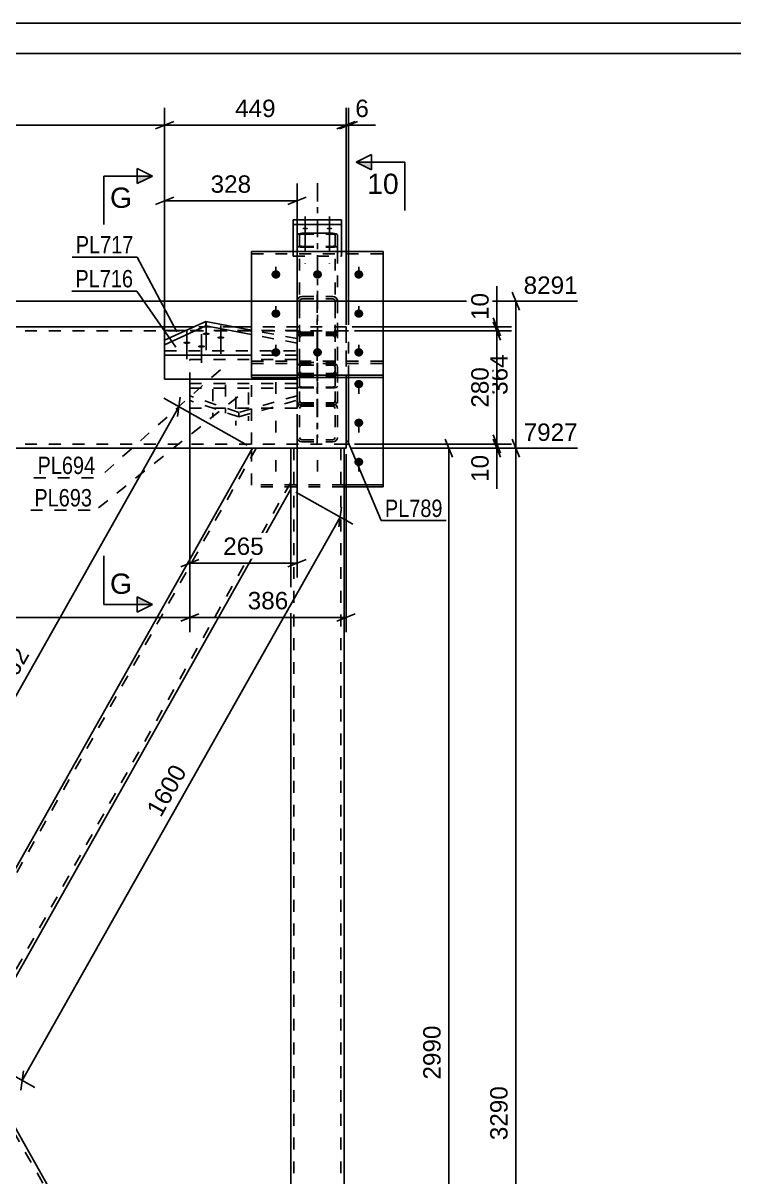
# Model space of a CAD drawing. Header units: millimetres. Extents: x -424 to 417, y -243 to 351.
# Drawn here: x -197.1 to -80, y 161 to 351.2 of the extents above; entities that cross this region are included whole.
import ezdxf

# ---------------------------------------------------------------- set-up
doc = ezdxf.new("R2010")
doc.units = ezdxf.units.MM
doc.linetypes.add('DXK_LINE_DOT2', pattern=[3.9198, 1.9599, -1.9599])
doc.linetypes.add('DXK_LINE_DOT3', pattern=[5.9187, 2.979, -0.9799, 0.9799, -0.9799])
doc.styles.add('Arial', font='ARIAL.TTF', dxfattribs={"height": 0.2})
doc.styles.add('Arial Narrow', font='ARIALN.TTF', dxfattribs={"height": 0.2})

# ---------------------------------------------------------------- blocks, each defined once
blk = doc.blocks.new('Unknown-284935898-1134')
at = {"color": 5, "linetype": 'Continuous'}
for p, q in [((416.53, 351.23), (-424.47, 351.23)), ((411.53, 346.23), (-419.47, 346.23))]:
    blk.add_line(p, q, dxfattribs=at)
blk = doc.blocks.new('Part-284935898-2980 - 2944')
at = {"color": 7, "linetype": 'DXK_LINE_DOT2'}
for p, q in [((-143.89, 300.47), (-143.89, 281.81)), ((-143.49, 300.47), (-143.89, 300.47)), ((-143.49, 292.81), (-143.49, 300.47))]:
    blk.add_line(p, q, dxfattribs=at)
at = {"color": 2, "linetype": 'Continuous'}
for p, q in [((-143.49, 292.81), (-143.49, 281.81)), ((-143.49, 281.81), (-143.89, 281.81))]:
    blk.add_line(p, q, dxfattribs=at)
blk = doc.blocks.new('Part-284935898-3042 - 2944')
at = {"color": 7, "linetype": 'DXK_LINE_DOT2'}
for p, q in [((-271.96, 281.14), (-271.96, 301.14)), ((-260.63, 301.14), (-271.96, 301.14)), ((-162.26, 301.14), (-168.97, 301.14)), ((-143.89, 301.14), (-159.46, 301.14)), ((-143.89, 301.14), (-143.89, 292.81)), ((-143.89, 300.47), (-271.96, 300.47)), ((-143.89, 281.81), (-271.96, 281.81)), ((-143.89, 281.81), (-143.89, 281.86))]:
    blk.add_line(p, q, dxfattribs=at)
at = {"color": 2, "linetype": 'Continuous'}
for p, q in [((-168.97, 301.14), (-260.63, 301.14)), ((-159.46, 301.14), (-162.26, 301.14)), ((-143.89, 292.81), (-143.89, 281.14)), ((-143.89, 281.14), (-271.96, 281.14))]:
    blk.add_line(p, q, dxfattribs=at)
blk = doc.blocks.new('Part-284935898-3169 - 2944')
at = {"color": 7, "linetype": 'DXK_LINE_DOT3'}
blk.add_line((-148.63, 306.41), (-148.63, 293.15), dxfattribs=at)
at = {"color": 7, "linetype": 'DXK_LINE_DOT2'}
for p, q in [((-151.9, 305.66), (-151.96, 305.37)), ((-151.96, 305.37), (-151.96, 293.87)), ((-151.72, 305.9), (-151.9, 305.66)), ((-151.46, 306.07), (-151.72, 305.9)), ((-151.56, 305.37), (-151.53, 305.52)), ((-151.56, 305.37), (-151.56, 293.87)), ((-151.53, 305.52), (-151.44, 305.64)), ((-151.16, 306.12), (-151.46, 306.07)), ((-151.44, 305.64), (-151.31, 305.72)), ((-151.31, 305.72), (-151.16, 305.75)), ((-151.16, 306.12), (-146.09, 306.12)), ((-151.16, 305.75), (-146.09, 305.75)), ((-145.79, 306.07), (-146.09, 306.12)), ((-146.09, 305.75), (-145.94, 305.72)), ((-145.94, 305.72), (-145.81, 305.64)), ((-145.81, 305.64), (-145.72, 305.52)), ((-145.53, 305.9), (-145.79, 306.07)), ((-145.72, 305.52), (-145.69, 305.37)), ((-145.69, 305.37), (-145.69, 293.87)), ((-145.35, 305.66), (-145.53, 305.9)), ((-145.29, 305.37), (-145.35, 305.66)), ((-145.29, 305.37), (-145.29, 293.87)), ((-151.96, 300.61), (-151.9, 300.32)), ((-151.53, 300.47), (-151.56, 300.61)), ((-145.69, 300.61), (-145.72, 300.47)), ((-145.35, 300.32), (-145.29, 300.61)), ((-151.96, 299.26), (-151.9, 299.59)), ((-151.9, 300.32), (-151.72, 300.08)), ((-151.72, 300.08), (-151.46, 299.92)), ((-151.53, 299.43), (-151.56, 299.26)), ((-151.44, 300.35), (-151.53, 300.47)), ((-151.44, 299.56), (-151.53, 299.43)), ((-151.46, 300.05), (-151.16, 300.11)), ((-151.46, 299.92), (-151.16, 299.86)), ((-151.31, 300.26), (-151.44, 300.35)), ((-151.31, 299.66), (-151.44, 299.56)), ((-151.16, 300.24), (-151.31, 300.26)), ((-151.16, 299.69), (-151.31, 299.66)), ((-151.16, 300.24), (-146.09, 300.24)), ((-151.16, 300.11), (-146.09, 300.11)), ((-151.16, 299.86), (-146.09, 299.86)), ((-151.16, 299.69), (-146.09, 299.69)), ((-145.94, 300.26), (-146.09, 300.24)), ((-146.09, 300.11), (-145.79, 300.05)), ((-146.09, 299.86), (-145.79, 299.92)), ((-145.94, 299.66), (-146.09, 299.69)), ((-145.81, 300.35), (-145.94, 300.26)), ((-145.81, 299.56), (-145.94, 299.66)), ((-145.72, 300.47), (-145.81, 300.35)), ((-145.72, 299.43), (-145.81, 299.56)), ((-145.79, 299.92), (-145.53, 300.08)), ((-145.69, 299.26), (-145.72, 299.43)), ((-145.53, 300.08), (-145.35, 300.32)), ((-145.35, 299.59), (-145.29, 299.26)), ((-151.9, 293.54), (-151.96, 293.87)), ((-151.56, 293.87), (-151.53, 293.71)), ((-151.53, 293.71), (-151.44, 293.57)), ((-151.16, 293.02), (-151.46, 293.08)), ((-151.44, 293.57), (-151.31, 293.48)), ((-151.31, 293.48), (-151.16, 293.44)), ((-151.16, 293.44), (-146.09, 293.44)), ((-151.16, 293.02), (-146.09, 293.02)), ((-146.09, 293.44), (-145.94, 293.48)), ((-145.79, 293.08), (-146.09, 293.02)), ((-145.94, 293.48), (-145.81, 293.57)), ((-145.81, 293.57), (-145.72, 293.71)), ((-145.72, 293.71), (-145.69, 293.87)), ((-145.29, 293.87), (-145.35, 293.54))]:
    blk.add_line(p, q, dxfattribs=at)
for centre, start, end in [((-151.12, 299.29), 114.32, 159.2417), ((-146.13, 299.29), 20.7584, 65.6801), ((-151.12, 293.84), 200.7584, 245.6801), ((-146.13, 293.84), 294.32, 339.2417)]:
    blk.add_arc(centre, 0.827, start, end, dxfattribs=at)
blk = doc.blocks.new('Part-284935898-6415 - 2944')
at = {"color": 2, "linetype": 'Continuous'}
for p, q in [((-144.62, 318.8), (-152.62, 318.8)), ((-152.62, 318.8), (-152.62, 313.54)), ((-152.62, 318.04), (-144.62, 318.04)), ((-144.62, 318.8), (-144.62, 313.54))]:
    blk.add_line(p, q, dxfattribs=at)
at = {"color": 7, "linetype": 'DXK_LINE_DOT2'}
for p, q in [((-152.62, 313.55), (-144.62, 313.55)), ((-152.62, 313.54), (-152.62, 312.79)), ((-152.62, 312.79), (-144.62, 312.79)), ((-144.62, 313.54), (-144.62, 312.79))]:
    blk.add_line(p, q, dxfattribs=at)
blk = doc.blocks.new('Part-284935898-6417 - 2944')
at = {"color": 7, "linetype": 'DXK_LINE_DOT2'}
blk.add_line((-262.21, 281.14), (-153.02, 87.48), dxfattribs=at)
at = {"color": 2, "linetype": 'Continuous'}
blk.add_line((-205.41, 181.47), (-153.87, 90.06), dxfattribs=at)
blk = doc.blocks.new('Part-284935898-6390 - 2944')
at = {"color": 2, "linetype": 'Continuous'}
for p, q in [((-159.32, 281.14), (-210.46, 190.43)), ((-153.02, 281.14), (-153.02, 274.38)), ((-153.02, 274.38), (-205.41, 181.47)), ((-205.41, 181.47), (-210.46, 190.43))]:
    blk.add_line(p, q, dxfattribs=at)
at = {"color": 7, "linetype": 'DXK_LINE_DOT2'}
for p, q in [((-158.7, 281.14), (-210.15, 189.89)), ((-153.02, 281.14), (-159.32, 281.14)), ((-153.02, 275.47), (-205.71, 182.02)), ((-205.71, 182.02), (-205.74, 182.06))]:
    blk.add_line(p, q, dxfattribs=at)
blk = doc.blocks.new('Part-284935898-3150 - 2944')
at = {"color": 2, "linetype": 'Continuous'}
for p, q in [((-173.8, 298.93), (-167.02, 302.03)), ((-167.02, 301.28), (-173.8, 298.18)), ((-159.46, 300.61), (-167.02, 302.03)), ((-167.02, 302.03), (-167.02, 301.28)), ((-159.46, 299.86), (-167.02, 301.28)), ((-173.8, 296.45), (-173.8, 298.93)), ((-159.46, 296.45), (-173.8, 296.45))]:
    blk.add_line(p, q, dxfattribs=at)
at = {"color": 7, "linetype": 'DXK_LINE_DOT2'}
for p, q in [((-151.96, 299.21), (-159.46, 300.61)), ((-151.96, 298.45), (-159.46, 299.86)), ((-151.96, 299.21), (-151.96, 296.45)), ((-173.8, 297.21), (-151.96, 297.21)), ((-151.96, 296.45), (-159.46, 296.45))]:
    blk.add_line(p, q, dxfattribs=at)
blk = doc.blocks.new('Part-284935898-6416 - 2944')
at = {"color": 7, "linetype": 'DXK_LINE_DOT2'}
for p, q in [((-144.22, 281.14), (-153.02, 281.14)), ((-153.02, 281.14), (-153.02, 274.38)), ((-152.49, 281.14), (-152.49, 81.8)), ((-144.76, 281.14), (-144.76, 81.8))]:
    blk.add_line(p, q, dxfattribs=at)
at = {"color": 2, "linetype": 'Continuous'}
for p, q in [((-144.22, 281.14), (-144.22, 90.06)), ((-153.02, 274.38), (-153.02, 90.06))]:
    blk.add_line(p, q, dxfattribs=at)
blk = doc.blocks.new('Part-284935898-3170 - 2944')
at = {"color": 2, "linetype": 'Continuous'}
for p, q in [((-159.46, 313.54), (-159.46, 292.81)), ((-159.46, 313.54), (-137.79, 313.54)), ((-137.79, 292.81), (-137.79, 313.54)), ((-159.46, 293.18), (-137.79, 293.18)), ((-159.46, 292.81), (-137.79, 292.81))]:
    blk.add_line(p, q, dxfattribs=at)
at = {"color": 7, "linetype": 'DXK_LINE_DOT2'}
blk.add_line((-159.46, 313.17), (-137.79, 313.17), dxfattribs=at)
blk = doc.blocks.new('Part-284935898-3171 - 2944')
at = {"color": 7, "linetype": 'DXK_LINE_DOT2'}
for p, q in [((-159.46, 295.47), (-159.46, 281.14)), ((-159.46, 295.47), (-137.79, 295.47)), ((-159.46, 295.1), (-137.79, 295.1)), ((-137.79, 295.47), (-137.79, 292.81)), ((-159.46, 280.89), (-159.46, 274.74)), ((-144.22, 275.11), (-159.46, 275.11)), ((-144.22, 274.74), (-159.46, 274.74))]:
    blk.add_line(p, q, dxfattribs=at)
at = {"color": 2, "linetype": 'Continuous'}
for p, q in [((-137.79, 292.81), (-137.79, 274.74)), ((-159.46, 281.14), (-159.46, 280.89)), ((-137.79, 275.11), (-144.22, 275.11)), ((-137.79, 274.74), (-144.22, 274.74))]:
    blk.add_line(p, q, dxfattribs=at)
blk = doc.blocks.new('Bolt-284935898-3172 - 2944')
at = {"linetype": 'Continuous'}
for points in [[(-141.79, 291.02), (-141.94, 291.04), (-142.09, 291.08), (-142.22, 291.15), (-142.34, 291.25), (-142.43, 291.36), (-142.49, 291.5), (-142.52, 291.64), (-142.52, 291.78), (-142.49, 291.92), (-142.43, 292.05), (-142.34, 292.17), (-142.22, 292.27), (-142.09, 292.34), (-141.94, 292.38), (-141.79, 292.4), (-141.64, 292.38), (-141.49, 292.34), (-141.36, 292.27), (-141.25, 292.17), (-141.16, 292.05), (-141.09, 291.92), (-141.06, 291.78), (-141.06, 291.64), (-141.09, 291.5), (-141.16, 291.36), (-141.25, 291.25), (-141.36, 291.15), (-141.49, 291.08), (-141.64, 291.04)], [(-141.79, 284.63), (-141.94, 284.65), (-142.09, 284.69), (-142.22, 284.76), (-142.34, 284.86), (-142.43, 284.97), (-142.49, 285.11), (-142.52, 285.25), (-142.52, 285.39), (-142.49, 285.53), (-142.43, 285.66), (-142.34, 285.78), (-142.22, 285.88), (-142.09, 285.95), (-141.94, 285.99), (-141.79, 286.01), (-141.64, 285.99), (-141.49, 285.95), (-141.36, 285.88), (-141.25, 285.78), (-141.16, 285.66), (-141.09, 285.53), (-141.06, 285.39), (-141.06, 285.25), (-141.09, 285.11), (-141.16, 284.97), (-141.25, 284.86), (-141.36, 284.76), (-141.49, 284.69), (-141.64, 284.65)], [(-141.79, 278.18), (-141.94, 278.19), (-142.09, 278.24), (-142.22, 278.31), (-142.34, 278.41), (-142.43, 278.52), (-142.49, 278.65), (-142.52, 278.79), (-142.52, 278.94), (-142.49, 279.08), (-142.43, 279.21), (-142.34, 279.33), (-142.22, 279.42), (-142.09, 279.5), (-141.94, 279.54), (-141.79, 279.56), (-141.64, 279.54), (-141.49, 279.5), (-141.36, 279.42), (-141.25, 279.33), (-141.16, 279.21), (-141.09, 279.08), (-141.06, 278.94), (-141.06, 278.79), (-141.09, 278.65), (-141.16, 278.52), (-141.25, 278.41), (-141.36, 278.31), (-141.49, 278.24), (-141.64, 278.19)]]:
    blk.add_hatch(color=1, dxfattribs=at).paths.add_polyline_path(points)
at = {"color": 1, "linetype": 'DXK_LINE_DOT2'}
for p, q in [((-155.46, 292.01), (-155.46, 290.11)), ((-148.59, 292.01), (-148.59, 290.11)), ((-155.46, 285.62), (-155.46, 283.72)), ((-155.46, 279.16), (-155.46, 277.27)), ((-148.59, 279.16), (-148.59, 277.27))]:
    blk.add_line(p, q, dxfattribs=at)
at = {"color": 1, "linetype": 'Continuous'}
for p, q in [((-141.79, 292.01), (-141.79, 290.11)), ((-141.79, 285.62), (-141.79, 283.72)), ((-141.79, 279.16), (-141.79, 277.27))]:
    blk.add_line(p, q, dxfattribs=at)
blk = doc.blocks.new('Bolt-284935898-6420 - 2944')
at = {"linetype": 'Continuous'}
for points in [[(-150.62, 317.52), (-150.53, 317.52), (-150.43, 317.51), (-150.35, 317.49), (-150.28, 317.47), (-150.22, 317.44), (-150.18, 317.41), (-150.16, 317.38), (-150.16, 317.34), (-150.18, 317.31), (-150.22, 317.28), (-150.28, 317.25), (-150.35, 317.23), (-150.43, 317.21), (-150.53, 317.2), (-150.62, 317.2), (-150.72, 317.2), (-150.81, 317.21), (-150.9, 317.23), (-150.97, 317.25), (-151.03, 317.28), (-151.07, 317.31), (-151.09, 317.34), (-151.09, 317.38), (-151.07, 317.41), (-151.03, 317.44), (-150.97, 317.47), (-150.9, 317.49), (-150.81, 317.51), (-150.72, 317.52)], [(-146.62, 317.52), (-146.53, 317.52), (-146.43, 317.51), (-146.35, 317.49), (-146.28, 317.47), (-146.22, 317.44), (-146.18, 317.41), (-146.16, 317.38), (-146.16, 317.34), (-146.18, 317.31), (-146.22, 317.28), (-146.28, 317.25), (-146.35, 317.23), (-146.43, 317.21), (-146.53, 317.2), (-146.62, 317.2), (-146.72, 317.2), (-146.81, 317.21), (-146.9, 317.23), (-146.97, 317.25), (-147.03, 317.28), (-147.07, 317.31), (-147.09, 317.34), (-147.09, 317.38), (-147.07, 317.41), (-147.03, 317.44), (-146.97, 317.47), (-146.9, 317.49), (-146.81, 317.51), (-146.72, 317.52)]]:
    blk.add_hatch(color=1, dxfattribs=at).paths.add_polyline_path(points)
at = {"color": 1, "linetype": 'Continuous'}
for p, q in [((-150.62, 319.36), (-150.62, 315.42)), ((-146.62, 319.36), (-146.62, 315.42))]:
    blk.add_line(p, q, dxfattribs=at)
at = {"color": 1, "linetype": 'DXK_LINE_DOT2'}
for p, q in [((-150.62, 315.48), (-150.62, 311.54)), ((-146.62, 315.48), (-146.62, 311.54))]:
    blk.add_line(p, q, dxfattribs=at)
blk = doc.blocks.new('Bolt-284935898-3193 - 2944')
at = {"linetype": 'Continuous'}
for points in [[(-170.14, 298.73), (-170.01, 298.72), (-169.89, 298.71), (-169.78, 298.69), (-169.69, 298.66), (-169.62, 298.62), (-169.57, 298.58), (-169.54, 298.54), (-169.54, 298.5), (-169.57, 298.46), (-169.62, 298.42), (-169.69, 298.38), (-169.78, 298.36), (-169.89, 298.33), (-170.01, 298.32), (-170.14, 298.32), (-170.26, 298.32), (-170.38, 298.33), (-170.49, 298.36), (-170.58, 298.38), (-170.66, 298.42), (-170.71, 298.46), (-170.73, 298.5), (-170.73, 298.54), (-170.71, 298.58), (-170.66, 298.62), (-170.58, 298.66), (-170.49, 298.69), (-170.38, 298.71), (-170.26, 298.72)], [(-166.95, 300.19), (-166.82, 300.18), (-166.7, 300.17), (-166.59, 300.15), (-166.5, 300.12), (-166.43, 300.09), (-166.37, 300.05), (-166.35, 300), (-166.35, 299.96), (-166.37, 299.92), (-166.43, 299.88), (-166.5, 299.85), (-166.59, 299.82), (-166.7, 299.8), (-166.82, 299.78), (-166.95, 299.78), (-167.07, 299.78), (-167.19, 299.8), (-167.3, 299.82), (-167.39, 299.85), (-167.46, 299.88), (-167.52, 299.92), (-167.54, 299.96), (-167.54, 300), (-167.52, 300.05), (-167.46, 300.09), (-167.39, 300.12), (-167.3, 300.15), (-167.19, 300.17), (-167.07, 300.18)], [(-164.54, 299.57), (-164.42, 299.57), (-164.3, 299.56), (-164.19, 299.53), (-164.1, 299.51), (-164.02, 299.47), (-163.97, 299.43), (-163.95, 299.39), (-163.95, 299.35), (-163.97, 299.31), (-164.02, 299.27), (-164.1, 299.23), (-164.19, 299.2), (-164.3, 299.18), (-164.42, 299.17), (-164.54, 299.16), (-164.67, 299.17), (-164.79, 299.18), (-164.89, 299.2), (-164.99, 299.23), (-165.06, 299.27), (-165.11, 299.31), (-165.14, 299.35), (-165.14, 299.39), (-165.11, 299.43), (-165.06, 299.47), (-164.99, 299.51), (-164.89, 299.53), (-164.79, 299.56), (-164.67, 299.57)], [(-167.73, 298.11), (-167.61, 298.11), (-167.49, 298.09), (-167.38, 298.07), (-167.29, 298.04), (-167.21, 298.01), (-167.16, 297.97), (-167.14, 297.93), (-167.14, 297.89), (-167.16, 297.84), (-167.21, 297.8), (-167.29, 297.77), (-167.38, 297.74), (-167.49, 297.72), (-167.61, 297.71), (-167.73, 297.7), (-167.86, 297.71), (-167.98, 297.72), (-168.09, 297.74), (-168.18, 297.77), (-168.25, 297.8), (-168.3, 297.84), (-168.33, 297.89), (-168.33, 297.93), (-168.3, 297.97), (-168.25, 298.01), (-168.18, 298.04), (-168.09, 298.07), (-167.98, 298.09), (-167.86, 298.11)]]:
    blk.add_hatch(color=1, dxfattribs=at).paths.add_polyline_path(points)
at = {"color": 1, "linetype": 'Continuous'}
for p, q in [((-166.95, 301.99), (-166.95, 297.29)), ((-164.54, 301.37), (-164.54, 296.68)), ((-170.14, 300.53), (-170.14, 295.83)), ((-167.73, 299.91), (-167.73, 295.21))]:
    blk.add_line(p, q, dxfattribs=at)
blk = doc.blocks.new('Part-284935898-3204 - 2944')
at = {"color": 7, "linetype": 'DXK_LINE_DOT2'}
for p, q in [((-169.65, 291.79), (-151.96, 291.79)), ((-169.65, 291.79), (-169.65, 289.01)), ((-151.96, 291.79), (-151.96, 289.04)), ((-169.65, 291.04), (-151.96, 291.04)), ((-161.58, 287.04), (-169.65, 289.76)), ((-151.96, 289.79), (-161.58, 287.04)), ((-161.58, 286.29), (-169.65, 289.01)), ((-161.58, 286.29), (-151.96, 289.04)), ((-161.58, 287.04), (-161.58, 286.29))]:
    blk.add_line(p, q, dxfattribs=at)
blk = doc.blocks.new('Bolt-284935898-3205 - 2944')
at = {"color": 1, "linetype": 'DXK_LINE_DOT2'}
for p, q in [((-163.76, 291.59), (-163.76, 286.9)), ((-165.87, 290.86), (-165.87, 286.17)), ((-162.08, 289.58), (-162.08, 284.89)), ((-159.97, 290.31), (-159.97, 285.62))]:
    blk.add_line(p, q, dxfattribs=at)
blk = doc.blocks.new('Part-284935898-6389 - 2944')
at = {"color": 7, "linetype": 'DXK_LINE_DOT2'}
for p, q in [((-151.16, 295.26), (-151.46, 295.2)), ((-151.16, 295.26), (-146.09, 295.26)), ((-145.79, 295.2), (-146.09, 295.26)), ((-151.9, 294.74), (-151.96, 294.41)), ((-151.96, 294.41), (-151.96, 282.91)), ((-151.56, 294.41), (-151.53, 294.57)), ((-151.56, 294.41), (-151.56, 282.91)), ((-151.53, 294.57), (-151.44, 294.71)), ((-151.44, 294.71), (-151.31, 294.8)), ((-151.31, 294.8), (-151.16, 294.84)), ((-151.16, 294.84), (-146.09, 294.84)), ((-146.09, 294.84), (-145.94, 294.8)), ((-145.94, 294.8), (-145.81, 294.71)), ((-145.81, 294.71), (-145.72, 294.57)), ((-145.72, 294.57), (-145.69, 294.41)), ((-145.69, 294.41), (-145.69, 282.91)), ((-145.29, 294.41), (-145.35, 294.74)), ((-145.29, 294.41), (-145.29, 282.91)), ((-151.96, 289.02), (-151.9, 288.69)), ((-151.96, 287.67), (-151.9, 287.96)), ((-151.9, 287.96), (-151.72, 288.2)), ((-151.72, 288.2), (-151.46, 288.36)), ((-151.53, 288.85), (-151.56, 289.02)), ((-151.53, 287.81), (-151.56, 287.67)), ((-151.44, 288.72), (-151.53, 288.85)), ((-151.44, 287.93), (-151.53, 287.81)), ((-151.46, 288.36), (-151.16, 288.42)), ((-151.46, 288.23), (-151.16, 288.17)), ((-151.31, 288.62), (-151.44, 288.72)), ((-151.31, 288.02), (-151.44, 287.93)), ((-151.16, 288.59), (-151.31, 288.62)), ((-151.16, 288.04), (-151.31, 288.02)), ((-151.16, 288.59), (-146.09, 288.59)), ((-151.16, 288.42), (-146.09, 288.42)), ((-151.16, 288.17), (-146.09, 288.17)), ((-151.16, 288.04), (-146.09, 288.04)), ((-145.94, 288.62), (-146.09, 288.59)), ((-146.09, 288.42), (-145.79, 288.36)), ((-146.09, 288.17), (-145.79, 288.23)), ((-145.94, 288.02), (-146.09, 288.04)), ((-145.81, 288.72), (-145.94, 288.62)), ((-145.81, 287.93), (-145.94, 288.02)), ((-145.72, 288.85), (-145.81, 288.72)), ((-145.72, 287.81), (-145.81, 287.93)), ((-145.79, 288.36), (-145.53, 288.2)), ((-145.69, 289.02), (-145.72, 288.85)), ((-145.69, 287.67), (-145.72, 287.81)), ((-145.53, 288.2), (-145.35, 287.96)), ((-145.35, 288.69), (-145.29, 289.02)), ((-145.35, 287.96), (-145.29, 287.67)), ((-151.9, 282.62), (-151.96, 282.91)), ((-151.72, 282.38), (-151.9, 282.62)), ((-151.46, 282.21), (-151.72, 282.38)), ((-151.56, 282.91), (-151.53, 282.76)), ((-151.53, 282.76), (-151.44, 282.64)), ((-151.16, 282.16), (-151.46, 282.21)), ((-151.44, 282.64), (-151.31, 282.56)), ((-151.31, 282.56), (-151.16, 282.53)), ((-151.16, 282.53), (-146.09, 282.53)), ((-151.16, 282.16), (-146.09, 282.16)), ((-146.09, 282.53), (-145.94, 282.56)), ((-145.79, 282.21), (-146.09, 282.16)), ((-145.94, 282.56), (-145.81, 282.64)), ((-145.81, 282.64), (-145.72, 282.76)), ((-145.53, 282.38), (-145.79, 282.21)), ((-145.72, 282.76), (-145.69, 282.91)), ((-145.35, 282.62), (-145.53, 282.38)), ((-145.29, 282.91), (-145.35, 282.62))]:
    blk.add_line(p, q, dxfattribs=at)
at = {"color": 7, "linetype": 'DXK_LINE_DOT3'}
blk.add_line((-148.63, 295.13), (-148.63, 281.87), dxfattribs=at)
at = {"color": 7, "linetype": 'DXK_LINE_DOT2'}
for centre, start, end in [((-151.12, 294.44), 114.32, 159.2417), ((-146.13, 294.44), 20.7584, 65.6801), ((-151.12, 288.99), 200.7584, 245.6801), ((-146.13, 288.99), 294.32, 339.2417)]:
    blk.add_arc(centre, 0.827, start, end, dxfattribs=at)
blk = doc.blocks.new('Part-284935898-6400 - 2944')
at = {"color": 2, "linetype": 'Continuous'}
for p, q in [((-170.33, 300.52), (-173.8, 300.52)), ((-173.8, 300.52), (-173.8, 298.93)), ((-173.8, 296.45), (-173.8, 292.52)), ((-151.96, 292.52), (-173.8, 292.52)), ((-151.96, 292.81), (-151.96, 292.52))]:
    blk.add_line(p, q, dxfattribs=at)
at = {"color": 7, "linetype": 'DXK_LINE_DOT2'}
for p, q in [((-173.8, 298.93), (-173.8, 296.45)), ((-151.96, 300.52), (-170.33, 300.52)), ((-151.96, 300.52), (-151.96, 292.81))]:
    blk.add_line(p, q, dxfattribs=at)
blk = doc.blocks.new('Part-284935898-6404 - 2944')
at = {"color": 7, "linetype": 'DXK_LINE_DOT2'}
for p, q in [((-169.65, 287.73), (-169.65, 295.73)), ((-169.65, 295.73), (-151.96, 295.73)), ((-151.96, 287.73), (-151.96, 295.73)), ((-169.65, 287.73), (-151.96, 287.73))]:
    blk.add_line(p, q, dxfattribs=at)
blk = doc.blocks.new('Part-284935898-6414 - 2944')
at = {"color": 7, "linetype": 'DXK_LINE_DOT3'}
blk.add_line((-148.62, 324.81), (-148.62, 282.82), dxfattribs=at)
at = {"color": 2, "linetype": 'Continuous'}
for p, q in [((-151.96, 316.29), (-151.9, 316.39)), ((-151.96, 316.29), (-151.96, 313.54)), ((-151.9, 316.39), (-151.72, 316.48)), ((-151.72, 316.48), (-151.46, 316.54)), ((-151.46, 316.54), (-151.16, 316.56)), ((-151.16, 316.56), (-146.09, 316.56)), ((-146.09, 316.56), (-145.78, 316.54)), ((-145.78, 316.54), (-145.52, 316.48)), ((-145.52, 316.48), (-145.35, 316.39)), ((-145.35, 316.39), (-145.29, 316.29)), ((-145.29, 316.29), (-145.29, 313.54))]:
    blk.add_line(p, q, dxfattribs=at)
at = {"color": 7, "linetype": 'DXK_LINE_DOT2'}
for p, q in [((-151.53, 316.34), (-151.56, 316.29)), ((-151.56, 316.29), (-151.56, 291.35)), ((-151.44, 316.38), (-151.53, 316.34)), ((-151.31, 316.41), (-151.44, 316.38)), ((-151.16, 316.42), (-151.31, 316.41)), ((-151.16, 316.42), (-146.09, 316.42)), ((-145.94, 316.41), (-146.09, 316.42)), ((-145.81, 316.38), (-145.94, 316.41)), ((-145.72, 316.34), (-145.81, 316.38)), ((-145.69, 316.29), (-145.72, 316.34)), ((-145.69, 316.29), (-145.69, 291.35)), ((-151.9, 314.45), (-151.96, 314.55)), ((-151.72, 314.36), (-151.9, 314.45)), ((-151.46, 314.3), (-151.72, 314.36)), ((-151.56, 314.55), (-151.53, 314.5)), ((-151.53, 314.5), (-151.44, 314.45)), ((-151.16, 314.28), (-151.46, 314.3)), ((-151.44, 314.45), (-151.31, 314.43)), ((-151.31, 314.43), (-151.16, 314.41)), ((-151.16, 314.41), (-146.09, 314.41)), ((-151.16, 314.28), (-146.09, 314.28)), ((-146.09, 314.41), (-145.94, 314.43)), ((-145.78, 314.3), (-146.09, 314.28)), ((-145.94, 314.43), (-145.81, 314.45)), ((-145.81, 314.45), (-145.72, 314.5)), ((-145.52, 314.36), (-145.78, 314.3)), ((-145.72, 314.5), (-145.69, 314.55)), ((-145.35, 314.45), (-145.52, 314.36)), ((-145.29, 314.55), (-145.35, 314.45)), ((-151.96, 313.54), (-151.96, 291.35)), ((-145.29, 313.54), (-145.29, 291.35)), ((-151.9, 293.19), (-151.96, 293.09)), ((-151.72, 293.28), (-151.9, 293.19)), ((-151.46, 293.34), (-151.72, 293.28)), ((-151.56, 293.09), (-151.53, 293.14)), ((-151.53, 293.14), (-151.44, 293.18)), ((-151.16, 293.36), (-151.46, 293.34)), ((-151.44, 293.18), (-151.31, 293.21)), ((-151.31, 293.21), (-151.16, 293.22)), ((-151.16, 293.36), (-146.09, 293.36)), ((-151.16, 293.22), (-146.09, 293.22)), ((-145.78, 293.34), (-146.09, 293.36)), ((-146.09, 293.22), (-145.94, 293.21)), ((-145.94, 293.21), (-145.81, 293.18)), ((-145.81, 293.18), (-145.72, 293.14)), ((-145.52, 293.28), (-145.78, 293.34)), ((-145.72, 293.14), (-145.69, 293.09)), ((-145.35, 293.19), (-145.52, 293.28)), ((-145.29, 293.09), (-145.35, 293.19)), ((-151.96, 291.35), (-151.9, 291.25)), ((-151.9, 291.25), (-151.72, 291.16)), ((-151.72, 291.16), (-151.46, 291.1)), ((-151.53, 291.3), (-151.56, 291.35)), ((-151.44, 291.26), (-151.53, 291.3)), ((-151.46, 291.1), (-151.16, 291.08)), ((-151.31, 291.23), (-151.44, 291.26)), ((-151.16, 291.22), (-151.31, 291.23)), ((-151.16, 291.22), (-146.09, 291.22)), ((-145.94, 291.23), (-146.09, 291.22)), ((-146.09, 291.08), (-145.78, 291.1)), ((-145.81, 291.26), (-145.94, 291.23)), ((-145.72, 291.3), (-145.81, 291.26)), ((-145.78, 291.1), (-145.52, 291.16)), ((-145.69, 291.35), (-145.72, 291.3)), ((-145.52, 291.16), (-145.35, 291.25)), ((-145.35, 291.25), (-145.29, 291.35)), ((-151.16, 291.08), (-146.09, 291.08))]:
    blk.add_line(p, q, dxfattribs=at)
blk = doc.blocks.new('Bolt-284935898-6418 - 2944')
at = {"linetype": 'Continuous'}
for points in [[(-155.46, 309.09), (-155.61, 309.1), (-155.76, 309.15), (-155.89, 309.22), (-156, 309.32), (-156.09, 309.43), (-156.16, 309.57), (-156.19, 309.71), (-156.19, 309.85), (-156.16, 309.99), (-156.09, 310.12), (-156, 310.24), (-155.89, 310.34), (-155.76, 310.41), (-155.61, 310.45), (-155.46, 310.47), (-155.31, 310.45), (-155.16, 310.41), (-155.03, 310.34), (-154.91, 310.24), (-154.82, 310.12), (-154.76, 309.99), (-154.73, 309.85), (-154.73, 309.71), (-154.76, 309.57), (-154.82, 309.43), (-154.91, 309.32), (-155.03, 309.22), (-155.16, 309.15), (-155.31, 309.1)], [(-148.59, 309.09), (-148.74, 309.1), (-148.89, 309.15), (-149.02, 309.22), (-149.14, 309.32), (-149.23, 309.43), (-149.29, 309.57), (-149.32, 309.71), (-149.32, 309.85), (-149.29, 309.99), (-149.23, 310.12), (-149.14, 310.24), (-149.02, 310.34), (-148.89, 310.41), (-148.74, 310.45), (-148.59, 310.47), (-148.44, 310.45), (-148.29, 310.41), (-148.16, 310.34), (-148.05, 310.24), (-147.96, 310.12), (-147.89, 309.99), (-147.86, 309.85), (-147.86, 309.71), (-147.89, 309.57), (-147.96, 309.43), (-148.05, 309.32), (-148.16, 309.22), (-148.29, 309.15), (-148.44, 309.1)], [(-141.79, 309.09), (-141.94, 309.1), (-142.09, 309.15), (-142.22, 309.22), (-142.34, 309.32), (-142.43, 309.43), (-142.49, 309.57), (-142.52, 309.71), (-142.52, 309.85), (-142.49, 309.99), (-142.43, 310.12), (-142.34, 310.24), (-142.22, 310.34), (-142.09, 310.41), (-141.94, 310.45), (-141.79, 310.47), (-141.64, 310.45), (-141.49, 310.41), (-141.36, 310.34), (-141.25, 310.24), (-141.16, 310.12), (-141.09, 309.99), (-141.06, 309.85), (-141.06, 309.71), (-141.09, 309.57), (-141.16, 309.43), (-141.25, 309.32), (-141.36, 309.22), (-141.49, 309.15), (-141.64, 309.1)], [(-155.46, 302.64), (-155.61, 302.65), (-155.76, 302.7), (-155.89, 302.77), (-156, 302.86), (-156.09, 302.98), (-156.16, 303.11), (-156.19, 303.25), (-156.19, 303.4), (-156.16, 303.54), (-156.09, 303.67), (-156, 303.79), (-155.89, 303.88), (-155.76, 303.95), (-155.61, 304), (-155.46, 304.01), (-155.31, 304), (-155.16, 303.95), (-155.03, 303.88), (-154.91, 303.79), (-154.82, 303.67), (-154.76, 303.54), (-154.73, 303.4), (-154.73, 303.25), (-154.76, 303.11), (-154.82, 302.98), (-154.91, 302.86), (-155.03, 302.77), (-155.16, 302.7), (-155.31, 302.65)], [(-141.79, 302.64), (-141.94, 302.65), (-142.09, 302.7), (-142.22, 302.77), (-142.34, 302.86), (-142.43, 302.98), (-142.49, 303.11), (-142.52, 303.25), (-142.52, 303.4), (-142.49, 303.54), (-142.43, 303.67), (-142.34, 303.79), (-142.22, 303.88), (-142.09, 303.95), (-141.94, 304), (-141.79, 304.01), (-141.64, 304), (-141.49, 303.95), (-141.36, 303.88), (-141.25, 303.79), (-141.16, 303.67), (-141.09, 303.54), (-141.06, 303.4), (-141.06, 303.25), (-141.09, 303.11), (-141.16, 302.98), (-141.25, 302.86), (-141.36, 302.77), (-141.49, 302.7), (-141.64, 302.65)], [(-155.46, 296.25), (-155.61, 296.26), (-155.76, 296.31), (-155.89, 296.38), (-156, 296.47), (-156.09, 296.59), (-156.16, 296.72), (-156.19, 296.86), (-156.19, 297.01), (-156.16, 297.15), (-156.09, 297.28), (-156, 297.4), (-155.89, 297.49), (-155.76, 297.57), (-155.61, 297.61), (-155.46, 297.62), (-155.31, 297.61), (-155.16, 297.57), (-155.03, 297.49), (-154.91, 297.4), (-154.82, 297.28), (-154.76, 297.15), (-154.73, 297.01), (-154.73, 296.86), (-154.76, 296.72), (-154.82, 296.59), (-154.91, 296.47), (-155.03, 296.38), (-155.16, 296.31), (-155.31, 296.26)], [(-148.59, 296.25), (-148.74, 296.26), (-148.89, 296.31), (-149.02, 296.38), (-149.14, 296.47), (-149.23, 296.59), (-149.29, 296.72), (-149.32, 296.86), (-149.32, 297.01), (-149.29, 297.15), (-149.23, 297.28), (-149.14, 297.4), (-149.02, 297.49), (-148.89, 297.57), (-148.74, 297.61), (-148.59, 297.62), (-148.44, 297.61), (-148.29, 297.57), (-148.16, 297.49), (-148.05, 297.4), (-147.96, 297.28), (-147.89, 297.15), (-147.86, 297.01), (-147.86, 296.86), (-147.89, 296.72), (-147.96, 296.59), (-148.05, 296.47), (-148.16, 296.38), (-148.29, 296.31), (-148.44, 296.26)], [(-141.79, 296.25), (-141.94, 296.26), (-142.09, 296.31), (-142.22, 296.38), (-142.34, 296.47), (-142.43, 296.59), (-142.49, 296.72), (-142.52, 296.86), (-142.52, 297.01), (-142.49, 297.15), (-142.43, 297.28), (-142.34, 297.4), (-142.22, 297.49), (-142.09, 297.57), (-141.94, 297.61), (-141.79, 297.62), (-141.64, 297.61), (-141.49, 297.57), (-141.36, 297.49), (-141.25, 297.4), (-141.16, 297.28), (-141.09, 297.15), (-141.06, 297.01), (-141.06, 296.86), (-141.09, 296.72), (-141.16, 296.59), (-141.25, 296.47), (-141.36, 296.38), (-141.49, 296.31), (-141.64, 296.26)]]:
    blk.add_hatch(color=1, dxfattribs=at).paths.add_polyline_path(points)
at = {"color": 1, "linetype": 'Continuous'}
for p, q in [((-155.46, 309.12), (-155.46, 311.01)), ((-148.59, 309.12), (-148.59, 311.01)), ((-141.79, 309.12), (-141.79, 311.01)), ((-155.46, 302.66), (-155.46, 304.56)), ((-141.79, 302.66), (-141.79, 304.56)), ((-155.46, 296.27), (-155.46, 298.17)), ((-148.59, 296.27), (-148.59, 298.17)), ((-141.79, 296.27), (-141.79, 298.17))]:
    blk.add_line(p, q, dxfattribs=at)
blk = doc.blocks.new('StraightDimension-284935898-12834 - 2944')
at = {"color": 7, "linetype": 'Continuous'}
for p, q in [((-169.65, 290.04), (-169.65, 250.82)), ((-143.89, 280.14), (-143.89, 250.82)), ((-168.15, 253.82), (-171.15, 252.62)), ((-169.65, 253.22), (-143.89, 253.22)), ((-145.39, 252.62), (-142.39, 253.82))]:
    blk.add_line(p, q, dxfattribs=at)
at = {"color": 0}
blk.add_wipeout([(-152.83, 253.97), (-152.83, 258.17), (-160.7, 258.17), (-160.7, 253.97)], dxfattribs=at)
at = {"color": 3, "style": 'Arial'}
blk.add_text('386', height=2.865, dxfattribs=at).set_placement((-160.1, 254.57))
blk = doc.blocks.new('StraightDimension-284935898-9862 - 2944')
at = {"color": 7, "linetype": 'Continuous'}
for p, q in [((-115.32, 303.88), (-116.52, 306.88)), ((-270.96, 305.38), (-105.73, 305.38)), ((-115.92, 281.14), (-115.92, 305.38)), ((-116.52, 282.64), (-115.32, 279.64)), ((-142.89, 281.14), (-105.73, 281.14))]:
    blk.add_line(p, q, dxfattribs=at)
at = {"color": 0, "linetype": 'Continuous'}
blk.add_wipeout([(-105.13, 305.98), (-105.13, 310.18), (-115.22, 310.18), (-115.22, 305.98)], dxfattribs=at)
at = {"color": 0}
blk.add_wipeout([(-116.67, 297.2), (-120.87, 297.2), (-120.87, 289.32), (-116.67, 289.32)], dxfattribs=at)
at = {"color": 3, "linetype": 'Continuous', "style": 'Arial'}
blk.add_text('8291', height=2.865, dxfattribs=at).set_placement((-114.62, 306.58))
at = {"color": 3, "style": 'Arial'}
blk.add_text('364', height=2.865, rotation=90.0002, dxfattribs=at).set_placement((-117.27, 289.92))
blk = doc.blocks.new('StraightDimension-284935898-10158 - 2944')
at = {"color": 7, "linetype": 'Continuous'}
for p, q in [((-143.89, 301.47), (-143.89, 337.23)), ((-143.49, 301.47), (-143.49, 337.23)), ((-145.39, 333.78), (-142.39, 334.98)), ((-141.99, 334.98), (-144.99, 333.78)), ((-143.89, 334.38), (-143.49, 334.38))]:
    blk.add_line(p, q, dxfattribs=at)
at = {"color": 0}
blk.add_wipeout([(-139.54, 335.13), (-139.54, 339.33), (-142.97, 339.33), (-142.97, 335.13)], dxfattribs=at)
at = {"color": 7, "linetype": 'Continuous'}
blk.add_line((-143.49, 334.38), (-139.02, 334.38), dxfattribs=at)
blk.add_line((-143.49, 334.38), (-139.02, 334.38), dxfattribs=at)
at = {"color": 3, "style": 'Arial'}
blk.add_text('6', height=2.87, dxfattribs=at).set_placement((-142.37, 335.73))
blk = doc.blocks.new('StraightDimension-284935898-12867 - 2944')
at = {"color": 7, "linetype": 'Continuous'}
for p, q in [((-169.65, 289.4), (-169.65, 259.79)), ((-151.96, 286.73), (-151.96, 259.79)), ((-168.15, 262.79), (-171.15, 261.59)), ((-153.46, 261.59), (-150.46, 262.79)), ((-169.65, 262.19), (-151.96, 262.19))]:
    blk.add_line(p, q, dxfattribs=at)
at = {"color": 0}
blk.add_wipeout([(-156.87, 262.94), (-156.87, 267.14), (-164.74, 267.14), (-164.74, 262.94)], dxfattribs=at)
at = {"color": 3, "style": 'Arial'}
blk.add_text('265', height=2.865, dxfattribs=at).set_placement((-164.14, 263.54))
blk = doc.blocks.new('StraightDimension-284935898-9863 - 2944')
at = {"color": 7, "linetype": 'Continuous'}
for p, q in [((-115.32, 279.64), (-116.52, 282.64)), ((-142.89, 281.14), (-105.73, 281.14)), ((-115.92, 61.8), (-115.92, 281.14))]:
    blk.add_line(p, q, dxfattribs=at)
at = {"color": 0, "linetype": 'Continuous'}
blk.add_wipeout([(-105.13, 281.74), (-105.13, 285.94), (-115.22, 285.94), (-115.22, 281.74)], dxfattribs=at)
at = {"color": 0}
blk.add_wipeout([(-116.67, 176.52), (-120.87, 176.52), (-120.87, 166.43), (-116.67, 166.43)], dxfattribs=at)
at = {"color": 3, "linetype": 'Continuous', "style": 'Arial'}
blk.add_text('7927', height=2.865, dxfattribs=at).set_placement((-114.62, 282.34))
at = {"color": 3, "style": 'Arial'}
blk.add_text('3290', height=2.865, rotation=90.0002, dxfattribs=at).set_placement((-117.27, 167.03))
blk = doc.blocks.new('StraightDimension-284935898-10160 - 2944')
at = {"color": 7, "linetype": 'Continuous'}
for p, q in [((-271.96, 301.76), (-271.96, 337.23)), ((-173.8, 299.18), (-173.8, 337.23)), ((-270.46, 334.98), (-273.46, 333.78)), ((-175.3, 333.78), (-172.3, 334.98)), ((-271.96, 334.38), (-173.8, 334.38))]:
    blk.add_line(p, q, dxfattribs=at)
at = {"color": 0}
blk.add_wipeout([(-217.83, 335.13), (-217.83, 339.33), (-227.93, 339.33), (-227.93, 335.13)], dxfattribs=at)
at = {"color": 3, "style": 'Arial'}
blk.add_text('1472', height=2.865, dxfattribs=at).set_placement((-227.33, 335.73))
blk = doc.blocks.new('StraightDimension-284935898-10079 - 2944')
at = {"color": 7, "linetype": 'Continuous'}
for p, q in [((-152.15, 273.89), (-142.79, 268.61)), ((-145.09, 268.18), (-144.66, 271.39)), ((-197.26, 176.88), (-144.88, 269.78)), ((-204.54, 180.98), (-195.17, 175.7)), ((-197.05, 178.48), (-197.47, 175.28))]:
    blk.add_line(p, q, dxfattribs=at)
at = {"color": 0}
blk.add_wipeout([(-169.24, 228.1), (-172.9, 230.16), (-177.86, 221.37), (-174.2, 219.3)], dxfattribs=at)
at = {"color": 3, "style": 'Arial'}
blk.add_text('1600', height=2.865, rotation=60.5846, dxfattribs=at).set_placement((-174.43, 220.12))
blk = doc.blocks.new('StraightDimension-284935898-10102 - 2944')
at = {"color": 7, "linetype": 'Continuous'}
for p, q in [((-160.19, 281.63), (-173.92, 289.37)), ((-171.65, 286.37), (-171.22, 289.57)), ((-222.58, 197.26), (-171.43, 287.97)), ((-211.33, 190.92), (-225.06, 198.66)), ((-222.36, 198.87), (-222.79, 195.66))]:
    blk.add_line(p, q, dxfattribs=at)
at = {"color": 0}
blk.add_wipeout([(-195.18, 247.38), (-198.84, 249.45), (-203.8, 240.65), (-200.14, 238.59)], dxfattribs=at)
at = {"color": 3, "style": 'Arial'}
blk.add_text('1562', height=2.865, rotation=60.5846, dxfattribs=at).set_placement((-200.36, 239.41))
blk = doc.blocks.new('StraightDimension-284935898-10159 - 2944')
at = {"color": 7, "linetype": 'Continuous'}
for p, q in [((-173.8, 299.18), (-173.8, 337.23)), ((-143.89, 301.47), (-143.89, 337.23)), ((-172.3, 334.98), (-175.3, 333.78)), ((-145.39, 333.78), (-142.39, 334.98)), ((-173.8, 334.38), (-143.89, 334.38))]:
    blk.add_line(p, q, dxfattribs=at)
at = {"color": 0}
blk.add_wipeout([(-154.91, 335.13), (-154.91, 339.33), (-162.78, 339.33), (-162.78, 335.13)], dxfattribs=at)
at = {"color": 3, "style": 'Arial'}
blk.add_text('449', height=2.865, dxfattribs=at).set_placement((-162.18, 335.73))
blk = doc.blocks.new('StraightDimension-284935898-12835 - 2944')
at = {"color": 7, "linetype": 'Continuous'}
for p, q in [((-258.39, 289.32), (-258.39, 250.82)), ((-169.65, 290.04), (-169.65, 250.82)), ((-256.89, 253.82), (-259.89, 252.62)), ((-258.39, 253.22), (-169.65, 253.22)), ((-171.15, 252.62), (-168.15, 253.82))]:
    blk.add_line(p, q, dxfattribs=at)
at = {"color": 0}
blk.add_wipeout([(-208.97, 253.97), (-208.97, 258.17), (-219.07, 258.17), (-219.07, 253.97)], dxfattribs=at)
at = {"color": 3, "style": 'Arial'}
blk.add_text('1331', height=2.865, dxfattribs=at).set_placement((-218.47, 254.57))
blk = doc.blocks.new('StraightDimension-284935898-12884 - 2944')
at = {"color": 7, "linetype": 'Continuous'}
for p, q in [((-173.8, 297.45), (-173.8, 324.75)), ((-151.96, 297.52), (-151.96, 324.75)), ((-172.3, 322.5), (-175.3, 321.3)), ((-173.8, 321.9), (-151.96, 321.9)), ((-153.46, 321.3), (-150.46, 322.5))]:
    blk.add_line(p, q, dxfattribs=at)
at = {"color": 0}
blk.add_wipeout([(-158.95, 322.65), (-158.95, 326.85), (-166.82, 326.85), (-166.82, 322.65)], dxfattribs=at)
at = {"color": 3, "style": 'Arial'}
blk.add_text('328', height=2.865, dxfattribs=at).set_placement((-166.22, 323.25))
blk = doc.blocks.new('StraightDimension-284935898-17020 - 2944')
at = {"color": 7, "linetype": 'Continuous'}
for p, q in [((-119.64, 302.64), (-118.44, 299.64)), ((-142.89, 301.14), (-116.64, 301.14)), ((-118.44, 298.97), (-119.64, 301.97)), ((-119.04, 300.47), (-119.04, 301.14)), ((-142.49, 300.47), (-116.64, 300.47))]:
    blk.add_line(p, q, dxfattribs=at)
at = {"color": 0}
blk.add_wipeout([(-119.79, 307.31), (-123.99, 307.31), (-123.99, 301.67), (-119.79, 301.67)], dxfattribs=at)
at = {"color": 7, "linetype": 'Continuous'}
blk.add_line((-119.04, 301.14), (-119.04, 307.84), dxfattribs=at)
blk.add_line((-119.04, 301.14), (-119.04, 307.84), dxfattribs=at)
at = {"color": 3, "style": 'Arial'}
blk.add_text('10', height=2.865, rotation=90.0002, dxfattribs=at).set_placement((-120.39, 302.27))
blk = doc.blocks.new('StraightDimension-284935898-17021 - 2944')
at = {"color": 7, "linetype": 'Continuous'}
for p, q in [((-118.44, 298.97), (-119.64, 301.97)), ((-142.49, 300.47), (-116.64, 300.47)), ((-119.04, 281.81), (-119.04, 300.47)), ((-142.49, 281.81), (-116.64, 281.81)), ((-119.64, 283.31), (-118.44, 280.31))]:
    blk.add_line(p, q, dxfattribs=at)
at = {"color": 0}
blk.add_wipeout([(-119.79, 295.08), (-123.99, 295.08), (-123.99, 287.21), (-119.79, 287.21)], dxfattribs=at)
at = {"color": 3, "style": 'Arial'}
blk.add_text('280', height=2.865, rotation=90.0002, dxfattribs=at).set_placement((-120.39, 287.81))
blk = doc.blocks.new('StraightDimension-284935898-17022 - 2944')
at = {"color": 7, "linetype": 'Continuous'}
for p, q in [((-142.49, 281.81), (-116.64, 281.81)), ((-119.64, 283.31), (-118.44, 280.31)), ((-118.44, 279.64), (-119.64, 282.64)), ((-119.04, 281.14), (-119.04, 281.81)), ((-143.22, 281.14), (-116.64, 281.14))]:
    blk.add_line(p, q, dxfattribs=at)
at = {"color": 0}
blk.add_wipeout([(-119.79, 280.62), (-123.99, 280.62), (-123.99, 274.97), (-119.79, 274.97)], dxfattribs=at)
at = {"color": 7, "linetype": 'Continuous'}
blk.add_line((-119.04, 281.14), (-119.04, 274.44), dxfattribs=at)
blk.add_line((-119.04, 281.14), (-119.04, 274.44), dxfattribs=at)
at = {"color": 3, "style": 'Arial'}
blk.add_text('10', height=2.865, rotation=90.0002, dxfattribs=at).set_placement((-120.39, 275.57))
blk = doc.blocks.new('StraightDimension-284935898-17051 - 2944')
at = {"color": 7, "linetype": 'Continuous'}
for p, q in [((-126.36, 279.64), (-127.56, 282.64)), ((-143.22, 281.14), (-124.56, 281.14)), ((-126.96, 81.8), (-126.96, 281.14))]:
    blk.add_line(p, q, dxfattribs=at)
at = {"color": 0}
blk.add_wipeout([(-127.71, 186.52), (-131.91, 186.52), (-131.91, 176.43), (-127.71, 176.43)], dxfattribs=at)
at = {"color": 3, "style": 'Arial'}
blk.add_text('2990', height=2.865, rotation=90.0002, dxfattribs=at).set_placement((-128.31, 177.03))
blk = doc.blocks.new('Mark-284935898-2976 - 2944')
at = {"color": 0}
blk.add_wipeout([(-127.98, 269.79), (-127.98, 272.79), (-137.48, 272.79), (-137.48, 269.79)], dxfattribs=at)
blk.add_wipeout([(-127.98, 269.79), (-127.98, 272.79), (-137.48, 272.79), (-137.48, 269.79)], dxfattribs=at)
at = {"color": 30, "linetype": 'Continuous'}
for p, q in [((-143.66, 282.42), (-138.08, 269.19)), ((-138.08, 269.19), (-127.38, 269.19))]:
    blk.add_line(p, q, dxfattribs=at)
at = {"color": 3, "style": 'Arial Narrow'}
blk.add_text('PL789', height=2.863, dxfattribs=at).set_placement((-137.48, 269.79))
blk = doc.blocks.new('Mark-284935898-10785 - 2944')
at = {"color": 0}
blk.add_wipeout([(-178.99, 307.65), (-178.99, 310.65), (-188.49, 310.65), (-188.49, 307.65)], dxfattribs=at)
blk.add_wipeout([(-178.99, 307.65), (-178.99, 310.65), (-188.49, 310.65), (-188.49, 307.65)], dxfattribs=at)
at = {"color": 30, "linetype": 'Continuous'}
for p in [(-189.09, 307.05), (-171.95, 297.78)]:
    blk.add_line(p, (-178.39, 307.05), dxfattribs=at)
at = {"color": 3, "style": 'Arial Narrow'}
blk.add_text('PL716', height=2.863, dxfattribs=at).set_placement((-188.49, 307.65))
blk = doc.blocks.new('Mark-284935898-10791 - 2944')
at = {"color": 0}
blk.add_wipeout([(-178.94, 313.25), (-178.94, 316.25), (-188.44, 316.25), (-188.44, 313.25)], dxfattribs=at)
blk.add_wipeout([(-178.94, 313.25), (-178.94, 316.25), (-188.44, 316.25), (-188.44, 313.25)], dxfattribs=at)
at = {"color": 30, "linetype": 'Continuous'}
for p in [(-189.04, 312.65), (-171.8, 300.33)]:
    blk.add_line(p, (-178.34, 312.65), dxfattribs=at)
at = {"color": 3, "style": 'Arial Narrow'}
blk.add_text('PL717', height=2.863, dxfattribs=at).set_placement((-188.44, 313.25))
blk = doc.blocks.new('Mark-284935898-10788 - 2944')
at = {"color": 0}
blk.add_wipeout([(-185.76, 271.53), (-185.76, 274.53), (-195.26, 274.53), (-195.26, 271.53)], dxfattribs=at)
blk.add_wipeout([(-185.76, 271.53), (-185.76, 274.53), (-195.26, 274.53), (-195.26, 271.53)], dxfattribs=at)
at = {"color": 30, "linetype": 'DXK_LINE_DOT2'}
for p in [(-161.72, 289.61), (-195.86, 270.93)]:
    blk.add_line(p, (-185.16, 270.93), dxfattribs=at)
at = {"color": 3, "style": 'Arial Narrow'}
blk.add_text('PL693', height=2.863, dxfattribs=at).set_placement((-195.26, 271.53))
blk = doc.blocks.new('Mark-284935898-10794 - 2944')
at = {"color": 0}
blk.add_wipeout([(-185.23, 276.87), (-185.23, 279.87), (-194.74, 279.87), (-194.74, 276.87)], dxfattribs=at)
blk.add_wipeout([(-185.23, 276.87), (-185.23, 279.87), (-194.74, 279.87), (-194.74, 276.87)], dxfattribs=at)
at = {"color": 30, "linetype": 'DXK_LINE_DOT2'}
for p in [(-164.6, 294.07), (-195.34, 276.27)]:
    blk.add_line(p, (-184.63, 276.27), dxfattribs=at)
at = {"color": 3, "style": 'Arial Narrow'}
blk.add_text('PL694', height=2.863, dxfattribs=at).set_placement((-194.74, 276.87))
blk = doc.blocks.new('SectionMark-284935898-12620 - 2944')
at = {"color": 6, "linetype": 'Continuous'}
for p, q in [((-178.3, 327.26), (-175.8, 326.01)), ((-183.8, 326.01), (-183.8, 318.01)), ((-183.8, 326.01), (-175.8, 326.01)), ((-183.8, 255.37), (-183.8, 263.37)), ((-183.8, 255.37), (-175.8, 255.37)), ((-175.8, 255.37), (-178.3, 254.12))]:
    blk.add_line(p, q, dxfattribs=at)
at = {"color": 0, "linetype": 'Continuous'}
for points in [[(-179.17, 320.76), (-179.17, 324.26), (-182.8, 324.26), (-182.8, 320.76)], [(-179.17, 257.12), (-179.17, 260.62), (-182.8, 260.62), (-182.8, 257.12)]]:
    blk.add_wipeout(points, dxfattribs=at)
at = {"linetype": 'Continuous'}
for points in [[(-178.3, 324.76), (-178.3, 326.01), (-175.8, 326.01)], [(-178.3, 255.37), (-178.3, 256.62), (-175.8, 255.37)]]:
    blk.add_hatch(color=6, dxfattribs=at).paths.add_polyline_path(points)
at = {"color": 6, "linetype": 'Continuous'}
for p, q in [((-178.3, 324.76), (-178.3, 327.26)), ((-175.8, 326.01), (-178.3, 324.76)), ((-175.8, 255.37), (-178.3, 256.62)), ((-178.3, 256.62), (-178.3, 254.12))]:
    blk.add_line(p, q, dxfattribs=at)
at = {"color": 3, "linetype": 'Continuous', "style": 'Arial'}
for p in [(-182.8, 320.76), (-182.8, 257.12)]:
    blk.add_text('G', height=3.34, dxfattribs=at).set_placement(p)
blk = doc.blocks.new('SectionMark-284935898-14333 - 2944')
at = {"color": 6, "linetype": 'Continuous'}
for p, q in [((-142.22, 328.3), (-139.72, 329.55)), ((-134.22, 328.3), (-142.22, 328.3)), ((-134.22, 328.3), (-134.22, 320.3))]:
    blk.add_line(p, q, dxfattribs=at)
at = {"color": 0, "linetype": 'Continuous'}
blk.add_wipeout([(-135.22, 323.05), (-135.22, 326.55), (-140.41, 326.55), (-140.41, 323.05)], dxfattribs=at)
at = {"linetype": 'Continuous'}
blk.add_hatch(color=6, dxfattribs=at).paths.add_polyline_path([(-139.72, 328.3), (-139.72, 327.05), (-142.22, 328.3)])
at = {"color": 6, "linetype": 'Continuous'}
for p, q in [((-139.72, 327.05), (-139.72, 329.55)), ((-142.22, 328.3), (-139.72, 327.05))]:
    blk.add_line(p, q, dxfattribs=at)
at = {"color": 3, "linetype": 'Continuous', "style": 'Arial'}
blk.add_text('10', height=3.343, dxfattribs=at).set_placement((-140.41, 323.05))

msp = doc.modelspace()

# ---------------------------------------------------------------- block references
for name in ['Unknown-284935898-1134', 'Part-284935898-6414 - 2944', 'Part-284935898-6415 - 2944', 'Bolt-284935898-6420 - 2944', 'Part-284935898-3170 - 2944', 'Bolt-284935898-6418 - 2944', 'Part-284935898-3169 - 2944', 'Part-284935898-3042 - 2944', 'Part-284935898-3150 - 2944', 'Bolt-284935898-3193 - 2944', 'Part-284935898-6400 - 2944', 'Part-284935898-2980 - 2944', 'Part-284935898-6404 - 2944', 'Part-284935898-3171 - 2944', 'Part-284935898-6389 - 2944', 'Part-284935898-3204 - 2944', 'Bolt-284935898-3205 - 2944', 'Bolt-284935898-3172 - 2944', 'Part-284935898-6417 - 2944', 'Part-284935898-6390 - 2944', 'Part-284935898-6416 - 2944']:
    msp.add_blockref(name, (0, 0))

# ---------------------------------------------------------------- next in the draw order: block references
msp.add_blockref('StraightDimension-284935898-12834 - 2944', (0, 0))

# ---------------------------------------------------------------- next in the draw order: block references
msp.add_blockref('StraightDimension-284935898-9862 - 2944', (0, 0))

# ---------------------------------------------------------------- next in the draw order: block references
for name in ['StraightDimension-284935898-10160 - 2944', 'StraightDimension-284935898-10158 - 2944', 'StraightDimension-284935898-12867 - 2944', 'StraightDimension-284935898-9863 - 2944']:
    msp.add_blockref(name, (0, 0))

# ---------------------------------------------------------------- next in the draw order: block references
for name in ['StraightDimension-284935898-10159 - 2944', 'StraightDimension-284935898-10079 - 2944']:
    msp.add_blockref(name, (0, 0))

# ---------------------------------------------------------------- next in the draw order: block references
for name in ['StraightDimension-284935898-12884 - 2944', 'StraightDimension-284935898-17020 - 2944', 'StraightDimension-284935898-10102 - 2944']:
    msp.add_blockref(name, (0, 0))

# ---------------------------------------------------------------- next in the draw order: block references
for name in ['Mark-284935898-10785 - 2944', 'StraightDimension-284935898-17021 - 2944', 'StraightDimension-284935898-12835 - 2944']:
    msp.add_blockref(name, (0, 0))

# ---------------------------------------------------------------- next in the draw order: block references
for name in ['Mark-284935898-10791 - 2944', 'Mark-284935898-10788 - 2944', 'StraightDimension-284935898-17022 - 2944']:
    msp.add_blockref(name, (0, 0))

# ---------------------------------------------------------------- next in the draw order: block references
for name in ['Mark-284935898-10794 - 2944', 'StraightDimension-284935898-17051 - 2944']:
    msp.add_blockref(name, (0, 0))

# ---------------------------------------------------------------- next in the draw order: block references
for name in ['SectionMark-284935898-12620 - 2944', 'Mark-284935898-2976 - 2944']:
    msp.add_blockref(name, (0, 0))

# ---------------------------------------------------------------- next in the draw order: block references
msp.add_blockref('SectionMark-284935898-14333 - 2944', (0, 0))

doc.saveas('drawing.dxf')
